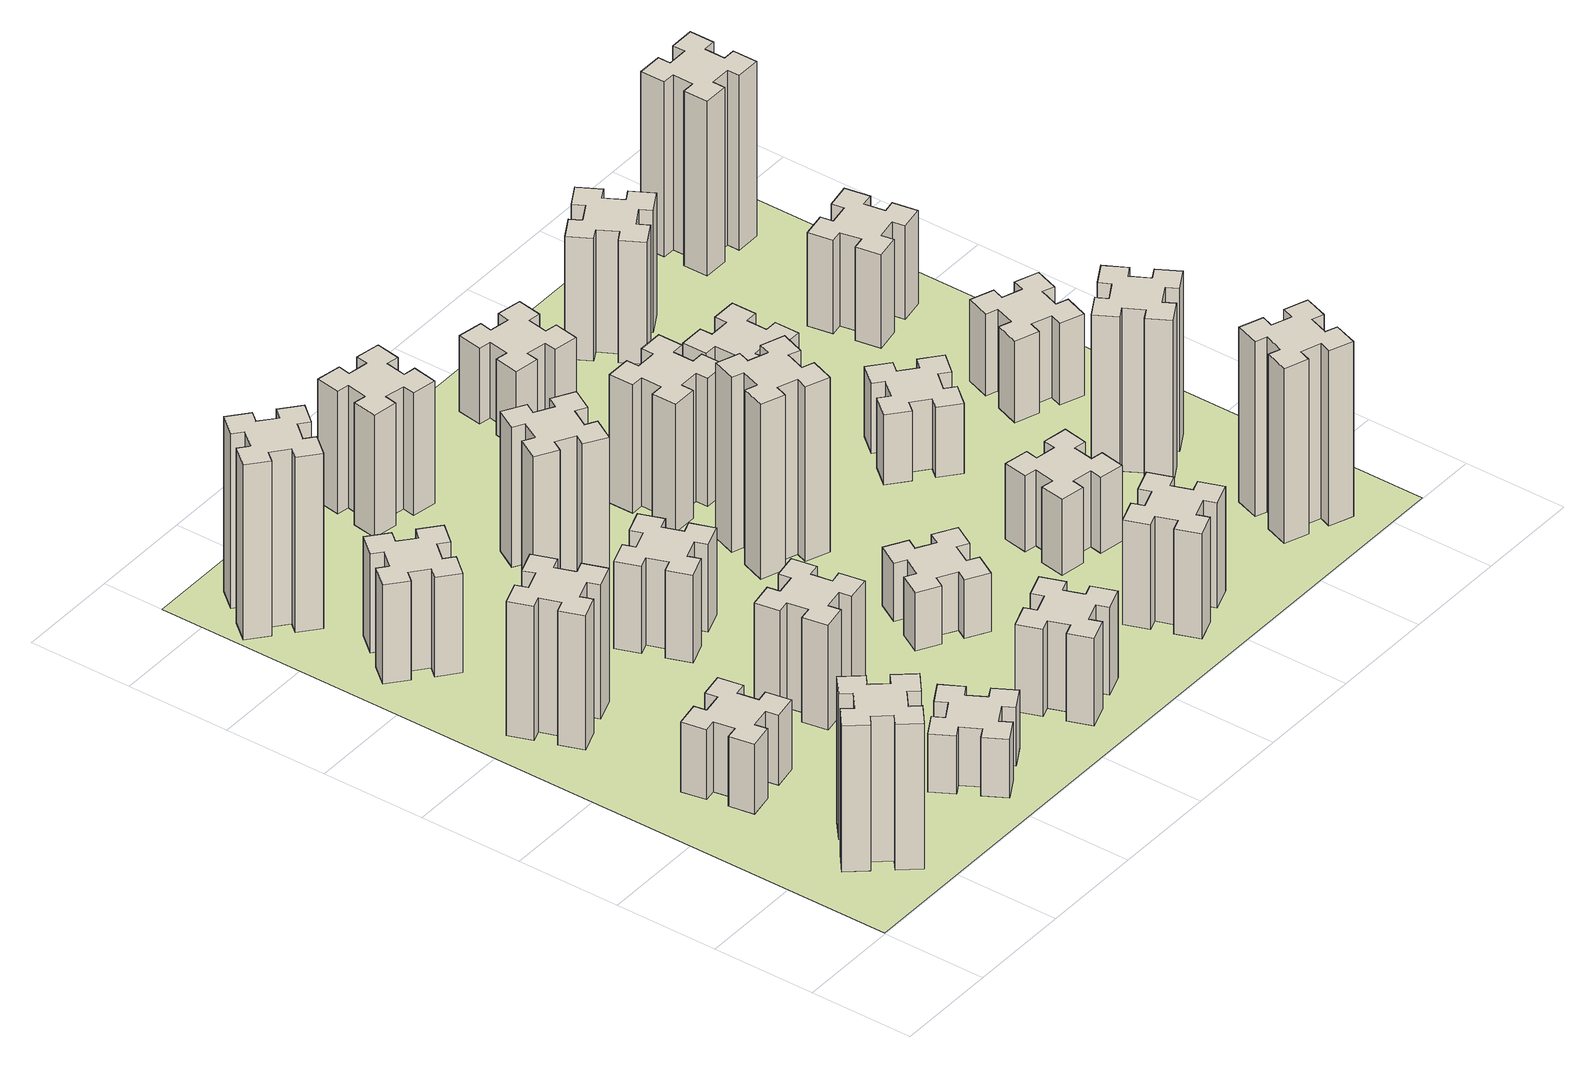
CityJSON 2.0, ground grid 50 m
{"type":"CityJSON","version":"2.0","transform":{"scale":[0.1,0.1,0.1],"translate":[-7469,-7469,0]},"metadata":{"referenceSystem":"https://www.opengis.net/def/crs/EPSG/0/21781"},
"CityObjects":{
"building1":{"type":"Building","attributes":{"class":"1000","function":"1000","usage":"1000","yearOfConstruction":2016,"roofType":"1000","measuredHeight":75,"storeysAboveGround":30,"storeysBelowGround":0},"geometry":[{"type":"Solid","lod":"1","boundaries":[[[[0,1,2,3,4,5,6,7,8,9,10,11,12,13,14,15,16,17,18,19]],[[17,16,20,21]],[[16,15,22,20]],[[15,14,23,22]],[[14,13,24,23]],[[13,12,25,24]],[[12,11,26,25]],[[11,10,27,26]],[[10,9,28,27]],[[9,8,29,28]],[[8,7,30,29]],[[7,6,31,30]],[[6,5,32,31]],[[5,4,33,32]],[[4,3,34,33]],[[3,2,35,34]],[[2,1,36,35]],[[1,0,37,36]],[[0,19,38,37]],[[19,18,39,38]],[[18,17,21,39]],[[24,25,26,27,28,29,30,31,32,33,34,35,36,37,38,39,21,20,22,23]]]]}]},
"building2":{"type":"Building","attributes":{"class":"1000","function":"1000","usage":"1000","yearOfConstruction":2016,"roofType":"1000","measuredHeight":36,"storeysAboveGround":30,"storeysBelowGround":0},"geometry":[{"type":"Solid","lod":"1","boundaries":[[[[40,41,42,43,44,45,46,47,48,49,50,51,52,53,54,55,56,57,58,59]],[[57,56,60,61]],[[56,55,62,60]],[[55,54,63,62]],[[54,53,64,63]],[[53,52,65,64]],[[52,51,66,65]],[[51,50,67,66]],[[50,49,68,67]],[[49,48,69,68]],[[48,47,70,69]],[[47,46,71,70]],[[46,45,72,71]],[[45,44,73,72]],[[44,43,74,73]],[[43,42,75,74]],[[42,41,76,75]],[[41,40,77,76]],[[40,59,78,77]],[[59,58,79,78]],[[58,57,61,79]],[[64,65,66,67,68,69,70,71,72,73,74,75,76,77,78,79,61,60,62,63]]]]}]},
"building3":{"type":"Building","attributes":{"class":"1000","function":"1000","usage":"1000","yearOfConstruction":2016,"roofType":"1000","measuredHeight":69,"storeysAboveGround":30,"storeysBelowGround":0},"geometry":[{"type":"Solid","lod":"1","boundaries":[[[[80,81,82,83,84,85,86,87,88,89,90,91,92,93,94,95,96,97,98,99]],[[97,96,100,101]],[[96,95,102,100]],[[95,94,103,102]],[[94,93,104,103]],[[93,92,105,104]],[[92,91,106,105]],[[91,90,107,106]],[[90,89,108,107]],[[89,88,109,108]],[[88,87,110,109]],[[87,86,111,110]],[[86,85,112,111]],[[85,84,113,112]],[[84,83,114,113]],[[83,82,115,114]],[[82,81,116,115]],[[81,80,117,116]],[[80,99,118,117]],[[99,98,119,118]],[[98,97,101,119]],[[104,105,106,107,108,109,110,111,112,113,114,115,116,117,118,119,101,100,102,103]]]]}]},
"building4":{"type":"Building","attributes":{"class":"1000","function":"1000","usage":"1000","yearOfConstruction":2016,"roofType":"1000","measuredHeight":51,"storeysAboveGround":30,"storeysBelowGround":0},"geometry":[{"type":"Solid","lod":"1","boundaries":[[[[120,121,122,123,124,125,126,127,128,129,130,131,132,133,134,135,136,137,138,139]],[[137,136,140,141]],[[136,135,142,140]],[[135,134,143,142]],[[134,133,144,143]],[[133,132,145,144]],[[132,131,146,145]],[[131,130,147,146]],[[130,129,148,147]],[[129,128,149,148]],[[128,127,150,149]],[[127,126,151,150]],[[126,125,152,151]],[[125,124,153,152]],[[124,123,154,153]],[[123,122,155,154]],[[122,121,156,155]],[[121,120,157,156]],[[120,139,158,157]],[[139,138,159,158]],[[138,137,141,159]],[[144,145,146,147,148,149,150,151,152,153,154,155,156,157,158,159,141,140,142,143]]]]}]},
"building5":{"type":"Building","attributes":{"class":"1000","function":"1000","usage":"1000","yearOfConstruction":2016,"roofType":"1000","measuredHeight":30,"storeysAboveGround":30,"storeysBelowGround":0},"geometry":[{"type":"Solid","lod":"1","boundaries":[[[[160,161,162,163,164,165,166,167,168,169,170,171,172,173,174,175,176,177,178,179]],[[177,176,180,181]],[[176,175,182,180]],[[175,174,183,182]],[[174,173,184,183]],[[173,172,185,184]],[[172,171,186,185]],[[171,170,187,186]],[[170,169,188,187]],[[169,168,189,188]],[[168,167,190,189]],[[167,166,191,190]],[[166,165,192,191]],[[165,164,193,192]],[[164,163,194,193]],[[163,162,195,194]],[[162,161,196,195]],[[161,160,197,196]],[[160,179,198,197]],[[179,178,199,198]],[[178,177,181,199]],[[184,185,186,187,188,189,190,191,192,193,194,195,196,197,198,199,181,180,182,183]]]]}]},
"building6":{"type":"Building","attributes":{"class":"1000","function":"1000","usage":"1000","yearOfConstruction":2016,"roofType":"1000","measuredHeight":90,"storeysAboveGround":30,"storeysBelowGround":0},"geometry":[{"type":"Solid","lod":"1","boundaries":[[[[200,201,202,203,204,205,206,207,208,209,210,211,212,213,214,215,216,217,218,219]],[[217,216,220,221]],[[216,215,222,220]],[[215,214,223,222]],[[214,213,224,223]],[[213,212,225,224]],[[212,211,226,225]],[[211,210,227,226]],[[210,209,228,227]],[[209,208,229,228]],[[208,207,230,229]],[[207,206,231,230]],[[206,205,232,231]],[[205,204,233,232]],[[204,203,234,233]],[[203,202,235,234]],[[202,201,236,235]],[[201,200,237,236]],[[200,219,238,237]],[[219,218,239,238]],[[218,217,221,239]],[[224,225,226,227,228,229,230,231,232,233,234,235,236,237,238,239,221,220,222,223]]]]}]},
"building7":{"type":"Building","attributes":{"class":"1000","function":"1000","usage":"1000","yearOfConstruction":2016,"roofType":"1000","measuredHeight":54,"storeysAboveGround":30,"storeysBelowGround":0},"geometry":[{"type":"Solid","lod":"1","boundaries":[[[[240,241,242,243,244,245,246,247,248,249,250,251,252,253,254,255,256,257,258,259]],[[257,256,260,261]],[[256,255,262,260]],[[255,254,263,262]],[[254,253,264,263]],[[253,252,265,264]],[[252,251,266,265]],[[251,250,267,266]],[[250,249,268,267]],[[249,248,269,268]],[[248,247,270,269]],[[247,246,271,270]],[[246,245,272,271]],[[245,244,273,272]],[[244,243,274,273]],[[243,242,275,274]],[[242,241,276,275]],[[241,240,277,276]],[[240,259,278,277]],[[259,258,279,278]],[[258,257,261,279]],[[264,265,266,267,268,269,270,271,272,273,274,275,276,277,278,279,261,260,262,263]]]]}]},
"building8":{"type":"Building","attributes":{"class":"1000","function":"1000","usage":"1000","yearOfConstruction":2016,"roofType":"1000","measuredHeight":45,"storeysAboveGround":30,"storeysBelowGround":0},"geometry":[{"type":"Solid","lod":"1","boundaries":[[[[280,281,282,283,284,285,286,287,288,289,290,291,292,293,294,295,296,297,298,299]],[[297,296,300,301]],[[296,295,302,300]],[[295,294,303,302]],[[294,293,304,303]],[[293,292,305,304]],[[292,291,306,305]],[[291,290,307,306]],[[290,289,308,307]],[[289,288,309,308]],[[288,287,310,309]],[[287,286,311,310]],[[286,285,312,311]],[[285,284,313,312]],[[284,283,314,313]],[[283,282,315,314]],[[282,281,316,315]],[[281,280,317,316]],[[280,299,318,317]],[[299,298,319,318]],[[298,297,301,319]],[[304,305,306,307,308,309,310,311,312,313,314,315,316,317,318,319,301,300,302,303]]]]}]},
"building9":{"type":"Building","attributes":{"class":"1000","function":"1000","usage":"1000","yearOfConstruction":2016,"roofType":"1000","measuredHeight":45,"storeysAboveGround":30,"storeysBelowGround":0},"geometry":[{"type":"Solid","lod":"1","boundaries":[[[[320,321,322,323,324,325,326,327,328,329,330,331,332,333,334,335,336,337,338,339]],[[337,336,340,341]],[[336,335,342,340]],[[335,334,343,342]],[[334,333,344,343]],[[333,332,345,344]],[[332,331,346,345]],[[331,330,347,346]],[[330,329,348,347]],[[329,328,349,348]],[[328,327,350,349]],[[327,326,351,350]],[[326,325,352,351]],[[325,324,353,352]],[[324,323,354,353]],[[323,322,355,354]],[[322,321,356,355]],[[321,320,357,356]],[[320,339,358,357]],[[339,338,359,358]],[[338,337,341,359]],[[344,345,346,347,348,349,350,351,352,353,354,355,356,357,358,359,341,340,342,343]]]]}]},
"building10":{"type":"Building","attributes":{"class":"1000","function":"1000","usage":"1000","yearOfConstruction":2016,"roofType":"1000","measuredHeight":72,"storeysAboveGround":30,"storeysBelowGround":0},"geometry":[{"type":"Solid","lod":"1","boundaries":[[[[360,361,362,363,364,365,366,367,368,369,370,371,372,373,374,375,376,377,378,379]],[[377,376,380,381]],[[376,375,382,380]],[[375,374,383,382]],[[374,373,384,383]],[[373,372,385,384]],[[372,371,386,385]],[[371,370,387,386]],[[370,369,388,387]],[[369,368,389,388]],[[368,367,390,389]],[[367,366,391,390]],[[366,365,392,391]],[[365,364,393,392]],[[364,363,394,393]],[[363,362,395,394]],[[362,361,396,395]],[[361,360,397,396]],[[360,379,398,397]],[[379,378,399,398]],[[378,377,381,399]],[[384,385,386,387,388,389,390,391,392,393,394,395,396,397,398,399,381,380,382,383]]]]}]},
"building11":{"type":"Building","attributes":{"class":"1000","function":"1000","usage":"1000","yearOfConstruction":2016,"roofType":"1000","measuredHeight":63,"storeysAboveGround":30,"storeysBelowGround":0},"geometry":[{"type":"Solid","lod":"1","boundaries":[[[[400,401,402,403,404,405,406,407,408,409,410,411,412,413,414,415,416,417,418,419]],[[417,416,420,421]],[[416,415,422,420]],[[415,414,423,422]],[[414,413,424,423]],[[413,412,425,424]],[[412,411,426,425]],[[411,410,427,426]],[[410,409,428,427]],[[409,408,429,428]],[[408,407,430,429]],[[407,406,431,430]],[[406,405,432,431]],[[405,404,433,432]],[[404,403,434,433]],[[403,402,435,434]],[[402,401,436,435]],[[401,400,437,436]],[[400,419,438,437]],[[419,418,439,438]],[[418,417,421,439]],[[424,425,426,427,428,429,430,431,432,433,434,435,436,437,438,439,421,420,422,423]]]]}]},
"building12":{"type":"Building","attributes":{"class":"1000","function":"1000","usage":"1000","yearOfConstruction":2016,"roofType":"1000","measuredHeight":30,"storeysAboveGround":30,"storeysBelowGround":0},"geometry":[{"type":"Solid","lod":"1","boundaries":[[[[440,441,442,443,444,445,446,447,448,449,450,451,452,453,454,455,456,457,458,459]],[[457,456,460,461]],[[456,455,462,460]],[[455,454,463,462]],[[454,453,464,463]],[[453,452,465,464]],[[452,451,466,465]],[[451,450,467,466]],[[450,449,468,467]],[[449,448,469,468]],[[448,447,470,469]],[[447,446,471,470]],[[446,445,472,471]],[[445,444,473,472]],[[444,443,474,473]],[[443,442,475,474]],[[442,441,476,475]],[[441,440,477,476]],[[440,459,478,477]],[[459,458,479,478]],[[458,457,461,479]],[[464,465,466,467,468,469,470,471,472,473,474,475,476,477,478,479,461,460,462,463]]]]}]},
"building13":{"type":"Building","attributes":{"class":"1000","function":"1000","usage":"1000","yearOfConstruction":2016,"roofType":"1000","measuredHeight":90,"storeysAboveGround":30,"storeysBelowGround":0},"geometry":[{"type":"Solid","lod":"1","boundaries":[[[[480,481,482,483,484,485,486,487,488,489,490,491,492,493,494,495,496,497,498,499]],[[497,496,500,501]],[[496,495,502,500]],[[495,494,503,502]],[[494,493,504,503]],[[493,492,505,504]],[[492,491,506,505]],[[491,490,507,506]],[[490,489,508,507]],[[489,488,509,508]],[[488,487,510,509]],[[487,486,511,510]],[[486,485,512,511]],[[485,484,513,512]],[[484,483,514,513]],[[483,482,515,514]],[[482,481,516,515]],[[481,480,517,516]],[[480,499,518,517]],[[499,498,519,518]],[[498,497,501,519]],[[504,505,506,507,508,509,510,511,512,513,514,515,516,517,518,519,501,500,502,503]]]]}]},
"building14":{"type":"Building","attributes":{"class":"1000","function":"1000","usage":"1000","yearOfConstruction":2016,"roofType":"1000","measuredHeight":66,"storeysAboveGround":30,"storeysBelowGround":0},"geometry":[{"type":"Solid","lod":"1","boundaries":[[[[520,521,522,523,524,525,526,527,528,529,530,531,532,533,534,535,536,537,538,539]],[[537,536,540,541]],[[536,535,542,540]],[[535,534,543,542]],[[534,533,544,543]],[[533,532,545,544]],[[532,531,546,545]],[[531,530,547,546]],[[530,529,548,547]],[[529,528,549,548]],[[528,527,550,549]],[[527,526,551,550]],[[526,525,552,551]],[[525,524,553,552]],[[524,523,554,553]],[[523,522,555,554]],[[522,521,556,555]],[[521,520,557,556]],[[520,539,558,557]],[[539,538,559,558]],[[538,537,541,559]],[[544,545,546,547,548,549,550,551,552,553,554,555,556,557,558,559,541,540,542,543]]]]}]},
"building15":{"type":"Building","attributes":{"class":"1000","function":"1000","usage":"1000","yearOfConstruction":2016,"roofType":"1000","measuredHeight":54,"storeysAboveGround":30,"storeysBelowGround":0},"geometry":[{"type":"Solid","lod":"1","boundaries":[[[[560,561,562,563,564,565,566,567,568,569,570,571,572,573,574,575,576,577,578,579]],[[577,576,580,581]],[[576,575,582,580]],[[575,574,583,582]],[[574,573,584,583]],[[573,572,585,584]],[[572,571,586,585]],[[571,570,587,586]],[[570,569,588,587]],[[569,568,589,588]],[[568,567,590,589]],[[567,566,591,590]],[[566,565,592,591]],[[565,564,593,592]],[[564,563,594,593]],[[563,562,595,594]],[[562,561,596,595]],[[561,560,597,596]],[[560,579,598,597]],[[579,578,599,598]],[[578,577,581,599]],[[584,585,586,587,588,589,590,591,592,593,594,595,596,597,598,599,581,580,582,583]]]]}]},
"building16":{"type":"Building","attributes":{"class":"1000","function":"1000","usage":"1000","yearOfConstruction":2016,"roofType":"1000","measuredHeight":39,"storeysAboveGround":30,"storeysBelowGround":0},"geometry":[{"type":"Solid","lod":"1","boundaries":[[[[600,601,602,603,604,605,606,607,608,609,610,611,612,613,614,615,616,617,618,619]],[[617,616,620,621]],[[616,615,622,620]],[[615,614,623,622]],[[614,613,624,623]],[[613,612,625,624]],[[612,611,626,625]],[[611,610,627,626]],[[610,609,628,627]],[[609,608,629,628]],[[608,607,630,629]],[[607,606,631,630]],[[606,605,632,631]],[[605,604,633,632]],[[604,603,634,633]],[[603,602,635,634]],[[602,601,636,635]],[[601,600,637,636]],[[600,619,638,637]],[[619,618,639,638]],[[618,617,621,639]],[[624,625,626,627,628,629,630,631,632,633,634,635,636,637,638,639,621,620,622,623]]]]}]},
"building17":{"type":"Building","attributes":{"class":"1000","function":"1000","usage":"1000","yearOfConstruction":2016,"roofType":"1000","measuredHeight":39,"storeysAboveGround":30,"storeysBelowGround":0},"geometry":[{"type":"Solid","lod":"1","boundaries":[[[[640,641,642,643,644,645,646,647,648,649,650,651,652,653,654,655,656,657,658,659]],[[657,656,660,661]],[[656,655,662,660]],[[655,654,663,662]],[[654,653,664,663]],[[653,652,665,664]],[[652,651,666,665]],[[651,650,667,666]],[[650,649,668,667]],[[649,648,669,668]],[[648,647,670,669]],[[647,646,671,670]],[[646,645,672,671]],[[645,644,673,672]],[[644,643,674,673]],[[643,642,675,674]],[[642,641,676,675]],[[641,640,677,676]],[[640,659,678,677]],[[659,658,679,678]],[[658,657,661,679]],[[664,665,666,667,668,669,670,671,672,673,674,675,676,677,678,679,661,660,662,663]]]]}]},
"building18":{"type":"Building","attributes":{"class":"1000","function":"1000","usage":"1000","yearOfConstruction":2016,"roofType":"1000","measuredHeight":36,"storeysAboveGround":30,"storeysBelowGround":0},"geometry":[{"type":"Solid","lod":"1","boundaries":[[[[680,681,682,683,684,685,686,687,688,689,690,691,692,693,694,695,696,697,698,699]],[[697,696,700,701]],[[696,695,702,700]],[[695,694,703,702]],[[694,693,704,703]],[[693,692,705,704]],[[692,691,706,705]],[[691,690,707,706]],[[690,689,708,707]],[[689,688,709,708]],[[688,687,710,709]],[[687,686,711,710]],[[686,685,712,711]],[[685,684,713,712]],[[684,683,714,713]],[[683,682,715,714]],[[682,681,716,715]],[[681,680,717,716]],[[680,699,718,717]],[[699,698,719,718]],[[698,697,701,719]],[[704,705,706,707,708,709,710,711,712,713,714,715,716,717,718,719,701,700,702,703]]]]}]},
"building19":{"type":"Building","attributes":{"class":"1000","function":"1000","usage":"1000","yearOfConstruction":2016,"roofType":"1000","measuredHeight":39,"storeysAboveGround":30,"storeysBelowGround":0},"geometry":[{"type":"Solid","lod":"1","boundaries":[[[[720,721,722,723,724,725,726,727,728,729,730,731,732,733,734,735,736,737,738,739]],[[737,736,740,741]],[[736,735,742,740]],[[735,734,743,742]],[[734,733,744,743]],[[733,732,745,744]],[[732,731,746,745]],[[731,730,747,746]],[[730,729,748,747]],[[729,728,749,748]],[[728,727,750,749]],[[727,726,751,750]],[[726,725,752,751]],[[725,724,753,752]],[[724,723,754,753]],[[723,722,755,754]],[[722,721,756,755]],[[721,720,757,756]],[[720,739,758,757]],[[739,738,759,758]],[[738,737,741,759]],[[744,745,746,747,748,749,750,751,752,753,754,755,756,757,758,759,741,740,742,743]]]]}]},
"building20":{"type":"Building","attributes":{"class":"1000","function":"1000","usage":"1000","yearOfConstruction":2016,"roofType":"1000","measuredHeight":90,"storeysAboveGround":30,"storeysBelowGround":0},"geometry":[{"type":"Solid","lod":"1","boundaries":[[[[760,761,762,763,764,765,766,767,768,769,770,771,772,773,774,775,776,777,778,779]],[[777,776,780,781]],[[776,775,782,780]],[[775,774,783,782]],[[774,773,784,783]],[[773,772,785,784]],[[772,771,786,785]],[[771,770,787,786]],[[770,769,788,787]],[[769,768,789,788]],[[768,767,790,789]],[[767,766,791,790]],[[766,765,792,791]],[[765,764,793,792]],[[764,763,794,793]],[[763,762,795,794]],[[762,761,796,795]],[[761,760,797,796]],[[760,779,798,797]],[[779,778,799,798]],[[778,777,781,799]],[[784,785,786,787,788,789,790,791,792,793,794,795,796,797,798,799,781,780,782,783]]]]}]},
"building21":{"type":"Building","attributes":{"class":"1000","function":"1000","usage":"1000","yearOfConstruction":2016,"roofType":"1000","measuredHeight":84,"storeysAboveGround":30,"storeysBelowGround":0},"geometry":[{"type":"Solid","lod":"1","boundaries":[[[[800,801,802,803,804,805,806,807,808,809,810,811,812,813,814,815,816,817,818,819]],[[817,816,820,821]],[[816,815,822,820]],[[815,814,823,822]],[[814,813,824,823]],[[813,812,825,824]],[[812,811,826,825]],[[811,810,827,826]],[[810,809,828,827]],[[809,808,829,828]],[[808,807,830,829]],[[807,806,831,830]],[[806,805,832,831]],[[805,804,833,832]],[[804,803,834,833]],[[803,802,835,834]],[[802,801,836,835]],[[801,800,837,836]],[[800,819,838,837]],[[819,818,839,838]],[[818,817,821,839]],[[824,825,826,827,828,829,830,831,832,833,834,835,836,837,838,839,821,820,822,823]]]]}]},
"building22":{"type":"Building","attributes":{"class":"1000","function":"1000","usage":"1000","yearOfConstruction":2016,"roofType":"1000","measuredHeight":63,"storeysAboveGround":30,"storeysBelowGround":0},"geometry":[{"type":"Solid","lod":"1","boundaries":[[[[840,841,842,843,844,845,846,847,848,849,850,851,852,853,854,855,856,857,858,859]],[[857,856,860,861]],[[856,855,862,860]],[[855,854,863,862]],[[854,853,864,863]],[[853,852,865,864]],[[852,851,866,865]],[[851,850,867,866]],[[850,849,868,867]],[[849,848,869,868]],[[848,847,870,869]],[[847,846,871,870]],[[846,845,872,871]],[[845,844,873,872]],[[844,843,874,873]],[[843,842,875,874]],[[842,841,876,875]],[[841,840,877,876]],[[840,859,878,877]],[[859,858,879,878]],[[858,857,861,879]],[[864,865,866,867,868,869,870,871,872,873,874,875,876,877,878,879,861,860,862,863]]]]}]},
"building23":{"type":"Building","attributes":{"class":"1000","function":"1000","usage":"1000","yearOfConstruction":2016,"roofType":"1000","measuredHeight":42,"storeysAboveGround":30,"storeysBelowGround":0},"geometry":[{"type":"Solid","lod":"1","boundaries":[[[[880,881,882,883,884,885,886,887,888,889,890,891,892,893,894,895,896,897,898,899]],[[897,896,900,901]],[[896,895,902,900]],[[895,894,903,902]],[[894,893,904,903]],[[893,892,905,904]],[[892,891,906,905]],[[891,890,907,906]],[[890,889,908,907]],[[889,888,909,908]],[[888,887,910,909]],[[887,886,911,910]],[[886,885,912,911]],[[885,884,913,912]],[[884,883,914,913]],[[883,882,915,914]],[[882,881,916,915]],[[881,880,917,916]],[[880,899,918,917]],[[899,898,919,918]],[[898,897,901,919]],[[904,905,906,907,908,909,910,911,912,913,914,915,916,917,918,919,901,900,902,903]]]]}]},
"building24":{"type":"Building","attributes":{"class":"1000","function":"1000","usage":"1000","yearOfConstruction":2016,"roofType":"1000","measuredHeight":48,"storeysAboveGround":30,"storeysBelowGround":0},"geometry":[{"type":"Solid","lod":"1","boundaries":[[[[920,921,922,923,924,925,926,927,928,929,930,931,932,933,934,935,936,937,938,939]],[[937,936,940,941]],[[936,935,942,940]],[[935,934,943,942]],[[934,933,944,943]],[[933,932,945,944]],[[932,931,946,945]],[[931,930,947,946]],[[930,929,948,947]],[[929,928,949,948]],[[928,927,950,949]],[[927,926,951,950]],[[926,925,952,951]],[[925,924,953,952]],[[924,923,954,953]],[[923,922,955,954]],[[922,921,956,955]],[[921,920,957,956]],[[920,939,958,957]],[[939,938,959,958]],[[938,937,941,959]],[[944,945,946,947,948,949,950,951,952,953,954,955,956,957,958,959,941,940,942,943]]]]}]},
"building25":{"type":"Building","attributes":{"class":"1000","function":"1000","usage":"1000","yearOfConstruction":2016,"roofType":"1000","measuredHeight":90,"storeysAboveGround":30,"storeysBelowGround":0},"geometry":[{"type":"Solid","lod":"1","boundaries":[[[[960,961,962,963,964,965,966,967,968,969,970,971,972,973,974,975,976,977,978,979]],[[977,976,980,981]],[[976,975,982,980]],[[975,974,983,982]],[[974,973,984,983]],[[973,972,985,984]],[[972,971,986,985]],[[971,970,987,986]],[[970,969,988,987]],[[969,968,989,988]],[[968,967,990,989]],[[967,966,991,990]],[[966,965,992,991]],[[965,964,993,992]],[[964,963,994,993]],[[963,962,995,994]],[[962,961,996,995]],[[961,960,997,996]],[[960,979,998,997]],[[979,978,999,998]],[[978,977,981,999]],[[984,985,986,987,988,989,990,991,992,993,994,995,996,997,998,999,981,980,982,983]]]]}]},
"landuse1":{"type":"LandUse","attributes":{"name":"plot1","function":"1010"},"geometry":[{"type":"MultiSurface","lod":"1","boundaries":[[[1000,1001,1002,1003]]]}]}
},
"vertices":[
[443,492,0],[366,427,0],[328,473,0],[236,396,0],[313,304,0],[359,343,0],[423,266,0],[377,228,0],[454,136,0],[546,213,0],[508,259,0],[584,323,0],[623,277,0],[715,354,0],[638,446,0],[592,408,0],[527,484,0],[573,523,0],[496,615,0],[404,538,0],[527,484,750],[573,523,750],[592,408,750],[638,446,750],[715,354,750],[623,277,750],[584,323,750],[508,259,750],[546,213,750],[454,136,750],[377,228,750],[423,266,750],[359,343,750],[313,304,750],[236,396,750],[328,473,750],[366,427,750],[443,492,750],[404,538,750],[496,615,750],
[445,998,0],[544,1016,0],[554,957,0],[672,977,0],[651,1096,0],[592,1085,0],[575,1184,0],[634,1194,0],[613,1312,0],[495,1291,0],[505,1232,0],[407,1215,0],[397,1274,0],[278,1253,0],[299,1135,0],[358,1145,0],[376,1047,0],[317,1037,0],[337,918,0],[456,939,0],[376,1047,360],[317,1037,360],[358,1145,360],[299,1135,360],[278,1253,360],[397,1274,360],[407,1215,360],[505,1232,360],[495,1291,360],[613,1312,360],[634,1194,360],[575,1184,360],[592,1085,360],[651,1096,360],[672,977,360],[554,957,360],[544,1016,360],[445,998,360],[456,939,360],[337,918,360],
[366,1835,0],[460,1869,0],[480,1813,0],[593,1854,0],[552,1967,0],[496,1946,0],[462,2040,0],[518,2060,0],[477,2173,0],[364,2132,0],[385,2076,0],[291,2042,0],[270,2098,0],[157,2057,0],[199,1944,0],[255,1965,0],[289,1871,0],[233,1850,0],[274,1737,0],[387,1779,0],[289,1871,690],[233,1850,690],[255,1965,690],[199,1944,690],[157,2057,690],[270,2098,690],[291,2042,690],[385,2076,690],[364,2132,690],[477,2173,690],[518,2060,690],[462,2040,690],[496,1946,690],[552,1967,690],[593,1854,690],[480,1813,690],[460,1869,690],[366,1835,690],[387,1779,690],[274,1737,690],
[427,2586,0],[492,2663,0],[538,2624,0],[615,2716,0],[523,2793,0],[484,2747,0],[408,2812,0],[446,2858,0],[354,2935,0],[277,2843,0],[323,2804,0],[259,2728,0],[213,2766,0],[136,2674,0],[228,2597,0],[266,2643,0],[343,2579,0],[304,2533,0],[396,2456,0],[473,2548,0],[343,2579,510],[304,2533,510],[266,2643,510],[228,2597,510],[136,2674,510],[213,2766,510],[259,2728,510],[323,2804,510],[277,2843,510],[354,2935,510],[446,2858,510],[408,2812,510],[484,2747,510],[523,2793,510],[615,2716,510],[538,2624,510],[492,2663,510],[427,2586,510],[473,2548,510],[396,2456,510],
[1104,496,0],[1017,446,0],[987,498,0],[883,438,0],[943,334,0],[995,364,0],[1045,277,0],[993,247,0],[1053,143,0],[1157,203,0],[1127,255,0],[1214,305,0],[1244,253,0],[1348,313,0],[1288,417,0],[1236,387,0],[1186,474,0],[1238,504,0],[1178,608,0],[1074,548,0],[1186,474,300],[1238,504,300],[1236,387,300],[1288,417,300],[1348,313,300],[1244,253,300],[1214,305,300],[1127,255,300],[1157,203,300],[1053,143,300],[993,247,300],[1045,277,300],[995,364,300],[943,334,300],[883,438,300],[987,498,300],[1017,446,300],[1104,496,300],[1074,548,300],[1178,608,300],
[384,3387,0],[308,3452,0],[346,3498,0],[254,3575,0],[177,3483,0],[223,3444,0],[159,3368,0],[113,3406,0],[36,3314,0],[128,3237,0],[166,3283,0],[243,3219,0],[204,3173,0],[296,3096,0],[373,3188,0],[327,3226,0],[392,3303,0],[438,3264,0],[515,3356,0],[423,3433,0],[392,3303,900],[438,3264,900],[327,3226,900],[373,3188,900],[296,3096,900],[204,3173,900],[243,3219,900],[166,3283,900],[128,3237,900],[36,3314,900],[113,3406,900],[159,3368,900],[223,3444,900],[177,3483,900],[254,3575,900],[346,3498,900],[308,3452,900],[384,3387,900],[423,3433,900],[515,3356,900],
[1232,1185,0],[1215,1284,0],[1274,1294,0],[1253,1412,0],[1135,1391,0],[1145,1332,0],[1047,1315,0],[1037,1374,0],[918,1353,0],[939,1235,0],[998,1245,0],[1016,1147,0],[957,1137,0],[977,1018,0],[1096,1039,0],[1085,1098,0],[1184,1116,0],[1194,1057,0],[1312,1077,0],[1291,1196,0],[1184,1116,540],[1194,1057,540],[1085,1098,540],[1096,1039,540],[977,1018,540],[957,1137,540],[1016,1147,540],[998,1245,540],[939,1235,540],[918,1353,540],[1037,1374,540],[1047,1315,540],[1145,1332,540],[1135,1391,540],[1253,1412,540],[1274,1294,540],[1215,1284,540],[1232,1185,540],[1291,1196,540],[1312,1077,540],
[995,1965,0],[1029,1871,0],[973,1850,0],[1014,1737,0],[1127,1779,0],[1106,1835,0],[1200,1869,0],[1220,1813,0],[1333,1854,0],[1292,1967,0],[1236,1946,0],[1202,2040,0],[1258,2060,0],[1217,2173,0],[1104,2132,0],[1125,2076,0],[1031,2042,0],[1010,2098,0],[897,2057,0],[939,1944,0],[1031,2042,450],[1010,2098,450],[1125,2076,450],[1104,2132,450],[1217,2173,450],[1258,2060,450],[1202,2040,450],[1236,1946,450],[1292,1967,450],[1333,1854,450],[1220,1813,450],[1200,1869,450],[1106,1835,450],[1127,1779,450],[1014,1737,450],[973,1850,450],[1029,1871,450],[995,1965,450],[939,1944,450],[897,2057,450],
[1876,366,0],[1842,460,0],[1898,480,0],[1857,593,0],[1744,552,0],[1765,496,0],[1671,462,0],[1650,518,0],[1537,477,0],[1579,364,0],[1635,385,0],[1669,291,0],[1613,270,0],[1654,157,0],[1767,199,0],[1746,255,0],[1840,289,0],[1860,233,0],[1973,274,0],[1932,387,0],[1840,289,450],[1860,233,450],[1746,255,450],[1767,199,450],[1654,157,450],[1613,270,450],[1669,291,450],[1635,385,450],[1579,364,450],[1537,477,450],[1650,518,450],[1671,462,450],[1765,496,450],[1744,552,450],[1857,593,450],[1898,480,450],[1842,460,450],[1876,366,450],[1932,387,450],[1973,274,450],
[1286,2497,0],[1336,2584,0],[1388,2554,0],[1448,2658,0],[1344,2718,0],[1314,2666,0],[1227,2716,0],[1257,2768,0],[1153,2828,0],[1093,2724,0],[1145,2694,0],[1095,2607,0],[1043,2637,0],[983,2533,0],[1087,2473,0],[1117,2525,0],[1204,2475,0],[1174,2423,0],[1278,2363,0],[1338,2467,0],[1204,2475,720],[1174,2423,720],[1117,2525,720],[1087,2473,720],[983,2533,720],[1043,2637,720],[1095,2607,720],[1145,2694,720],[1093,2724,720],[1153,2828,720],[1257,2768,720],[1227,2716,720],[1314,2666,720],[1344,2718,720],[1448,2658,720],[1388,2554,720],[1336,2584,720],[1286,2497,720],[1338,2467,720],[1278,2363,720],
[1016,3504,0],[998,3405,0],[939,3416,0],[918,3297,0],[1037,3277,0],[1047,3336,0],[1145,3318,0],[1135,3259,0],[1253,3238,0],[1274,3357,0],[1215,3367,0],[1232,3465,0],[1291,3455,0],[1312,3573,0],[1194,3594,0],[1184,3535,0],[1085,3552,0],[1096,3611,0],[977,3632,0],[957,3514,0],[1085,3552,630],[1096,3611,630],[1184,3535,630],[1194,3594,630],[1312,3573,630],[1291,3455,630],[1232,3465,630],[1215,3367,630],[1274,3357,630],[1253,3238,630],[1135,3259,630],[1145,3318,630],[1047,3336,630],[1037,3277,630],[918,3297,630],[939,3416,630],[998,3405,630],[1016,3504,630],[957,3514,630],[977,3632,630],
[1757,1045,0],[1844,995,0],[1814,943,0],[1918,883,0],[1978,987,0],[1926,1017,0],[1976,1104,0],[2028,1074,0],[2088,1178,0],[1984,1238,0],[1954,1186,0],[1867,1236,0],[1897,1288,0],[1793,1348,0],[1733,1244,0],[1785,1214,0],[1735,1127,0],[1683,1157,0],[1623,1053,0],[1727,993,0],[1735,1127,300],[1683,1157,300],[1785,1214,300],[1733,1244,300],[1793,1348,300],[1897,1288,300],[1867,1236,300],[1954,1186,300],[1984,1238,300],[2088,1178,300],[2028,1074,300],[1976,1104,300],[1926,1017,300],[1978,987,300],[1918,883,300],[1814,943,300],[1844,995,300],[1757,1045,300],[1727,993,300],[1623,1053,300],
[1940,2042,0],[1846,2076,0],[1867,2132,0],[1754,2173,0],[1713,2060,0],[1769,2040,0],[1735,1946,0],[1679,1967,0],[1637,1854,0],[1750,1813,0],[1771,1869,0],[1865,1835,0],[1844,1779,0],[1957,1737,0],[1998,1850,0],[1942,1871,0],[1976,1965,0],[2032,1944,0],[2073,2057,0],[1960,2098,0],[1976,1965,900],[2032,1944,900],[1942,1871,900],[1998,1850,900],[1957,1737,900],[1844,1779,900],[1865,1835,900],[1771,1869,900],[1750,1813,900],[1637,1854,900],[1679,1967,900],[1735,1946,900],[1769,2040,900],[1713,2060,900],[1754,2173,900],[1867,2132,900],[1846,2076,900],[1940,2042,900],[1960,2098,900],[2073,2057,900],
[1965,2445,0],[1965,2545,0],[2025,2545,0],[2025,2665,0],[1905,2665,0],[1905,2605,0],[1805,2605,0],[1805,2665,0],[1685,2665,0],[1685,2545,0],[1745,2545,0],[1745,2445,0],[1685,2445,0],[1685,2325,0],[1805,2325,0],[1805,2385,0],[1905,2385,0],[1905,2325,0],[2025,2325,0],[2025,2445,0],[1905,2385,660],[1905,2325,660],[1805,2385,660],[1805,2325,660],[1685,2325,660],[1685,2445,660],[1745,2445,660],[1745,2545,660],[1685,2545,660],[1685,2665,660],[1805,2665,660],[1805,2605,660],[1905,2605,660],[1905,2665,660],[2025,2665,660],[2025,2545,660],[1965,2545,660],[1965,2445,660],[2025,2445,660],[2025,2325,660],
[2616,366,0],[2582,460,0],[2638,480,0],[2597,593,0],[2484,552,0],[2505,496,0],[2411,462,0],[2390,518,0],[2277,477,0],[2319,364,0],[2375,385,0],[2409,291,0],[2353,270,0],[2394,157,0],[2507,199,0],[2486,255,0],[2580,289,0],[2600,233,0],[2713,274,0],[2672,387,0],[2580,289,540],[2600,233,540],[2486,255,540],[2507,199,540],[2394,157,540],[2353,270,540],[2409,291,540],[2375,385,540],[2319,364,540],[2277,477,540],[2390,518,540],[2411,462,540],[2505,496,540],[2484,552,540],[2597,593,540],[2638,480,540],[2582,460,540],[2616,366,540],[2672,387,540],[2713,274,540],
[2496,1084,0],[2478,985,0],[2419,996,0],[2398,877,0],[2517,857,0],[2527,916,0],[2625,898,0],[2615,839,0],[2733,818,0],[2754,937,0],[2695,947,0],[2712,1045,0],[2771,1035,0],[2792,1153,0],[2674,1174,0],[2664,1115,0],[2565,1132,0],[2576,1191,0],[2457,1212,0],[2437,1094,0],[2565,1132,390],[2576,1191,390],[2664,1115,390],[2674,1174,390],[2792,1153,390],[2771,1035,390],[2712,1045,390],[2695,947,390],[2754,937,390],[2733,818,390],[2615,839,390],[2625,898,390],[2527,916,390],[2517,857,390],[2398,877,390],[2419,996,390],[2478,985,390],[2496,1084,390],[2437,1094,390],[2457,1212,390],
[1887,3236,0],[1985,3218,0],[1975,3159,0],[2093,3138,0],[2114,3257,0],[2055,3267,0],[2072,3365,0],[2131,3355,0],[2152,3473,0],[2034,3494,0],[2024,3435,0],[1925,3452,0],[1936,3511,0],[1817,3532,0],[1797,3414,0],[1856,3404,0],[1838,3305,0],[1779,3316,0],[1758,3197,0],[1877,3177,0],[1838,3305,390],[1779,3316,390],[1856,3404,390],[1797,3414,390],[1817,3532,390],[1936,3511,390],[1925,3452,390],[2024,3435,390],[2034,3494,390],[2152,3473,390],[2131,3355,390],[2072,3365,390],[2055,3267,390],[2114,3257,390],[2093,3138,390],[1975,3159,390],[1985,3218,390],[1887,3236,390],[1877,3177,390],[1758,3197,390],
[2747,1746,0],[2812,1823,0],[2858,1784,0],[2935,1876,0],[2843,1953,0],[2804,1907,0],[2728,1972,0],[2766,2018,0],[2674,2095,0],[2597,2003,0],[2643,1964,0],[2579,1888,0],[2533,1926,0],[2456,1834,0],[2548,1757,0],[2586,1803,0],[2663,1739,0],[2624,1693,0],[2716,1616,0],[2793,1708,0],[2663,1739,360],[2624,1693,360],[2586,1803,360],[2548,1757,360],[2456,1834,360],[2533,1926,360],[2579,1888,360],[2643,1964,360],[2597,2003,360],[2674,2095,360],[2766,2018,360],[2728,1972,360],[2804,1907,360],[2843,1953,360],[2935,1876,360],[2858,1784,360],[2812,1823,360],[2747,1746,360],[2793,1708,360],[2716,1616,360],
[2445,2485,0],[2545,2485,0],[2545,2425,0],[2665,2425,0],[2665,2545,0],[2605,2545,0],[2605,2645,0],[2665,2645,0],[2665,2765,0],[2545,2765,0],[2545,2705,0],[2445,2705,0],[2445,2765,0],[2325,2765,0],[2325,2645,0],[2385,2645,0],[2385,2545,0],[2325,2545,0],[2325,2425,0],[2445,2425,0],[2385,2545,390],[2325,2545,390],[2385,2645,390],[2325,2645,390],[2325,2765,390],[2445,2765,390],[2445,2705,390],[2545,2705,390],[2545,2765,390],[2665,2765,390],[2665,2645,390],[2605,2645,390],[2605,2545,390],[2665,2545,390],[2665,2425,390],[2545,2425,390],[2545,2485,390],[2445,2485,390],[2445,2425,390],[2325,2425,390],
[3422,291,0],[3456,385,0],[3512,364,0],[3553,477,0],[3440,518,0],[3420,462,0],[3326,496,0],[3347,552,0],[3234,593,0],[3193,480,0],[3249,460,0],[3215,366,0],[3159,387,0],[3117,274,0],[3230,233,0],[3251,289,0],[3345,255,0],[3324,199,0],[3437,157,0],[3478,270,0],[3345,255,900],[3324,199,900],[3251,289,900],[3230,233,900],[3117,274,900],[3159,387,900],[3215,366,900],[3249,460,900],[3193,480,900],[3234,593,900],[3347,552,900],[3326,496,900],[3420,462,900],[3440,518,900],[3553,477,900],[3512,364,900],[3456,385,900],[3422,291,900],[3478,270,900],[3437,157,900],
[3115,1104,0],[3165,1017,0],[3113,987,0],[3173,883,0],[3277,943,0],[3247,995,0],[3334,1045,0],[3364,993,0],[3468,1053,0],[3408,1157,0],[3356,1127,0],[3306,1214,0],[3358,1244,0],[3298,1348,0],[3194,1288,0],[3224,1236,0],[3137,1186,0],[3107,1238,0],[3003,1178,0],[3063,1074,0],[3137,1186,840],[3107,1238,840],[3224,1236,840],[3194,1288,840],[3298,1348,840],[3358,1244,840],[3306,1214,840],[3356,1127,840],[3408,1157,840],[3468,1053,840],[3364,993,840],[3334,1045,840],[3247,995,840],[3277,943,840],[3173,883,840],[3113,987,840],[3165,1017,840],[3115,1104,840],[3063,1074,840],[3003,1178,840],
[2716,3347,0],[2666,3434,0],[2718,3464,0],[2658,3568,0],[2554,3508,0],[2584,3456,0],[2497,3406,0],[2467,3458,0],[2363,3398,0],[2423,3294,0],[2475,3324,0],[2525,3237,0],[2473,3207,0],[2533,3103,0],[2637,3163,0],[2607,3215,0],[2694,3265,0],[2724,3213,0],[2828,3273,0],[2768,3377,0],[2694,3265,630],[2724,3213,630],[2607,3215,630],[2637,3163,630],[2533,3103,630],[2473,3207,630],[2525,3237,630],[2475,3324,630],[2423,3294,630],[2363,3398,630],[2467,3458,630],[2497,3406,630],[2584,3456,630],[2554,3508,630],[2658,3568,630],[2718,3464,630],[2666,3434,630],[2716,3347,630],[2768,3377,630],[2828,3273,630],
[3420,1842,0],[3326,1876,0],[3347,1932,0],[3234,1973,0],[3193,1860,0],[3249,1840,0],[3215,1746,0],[3159,1767,0],[3117,1654,0],[3230,1613,0],[3251,1669,0],[3345,1635,0],[3324,1579,0],[3437,1537,0],[3478,1650,0],[3422,1671,0],[3456,1765,0],[3512,1744,0],[3553,1857,0],[3440,1898,0],[3456,1765,420],[3512,1744,420],[3422,1671,420],[3478,1650,420],[3437,1537,420],[3324,1579,420],[3345,1635,420],[3251,1669,420],[3230,1613,420],[3117,1654,420],[3159,1767,420],[3215,1746,420],[3249,1840,420],[3193,1860,420],[3234,1973,420],[3347,1932,420],[3326,1876,420],[3420,1842,420],[3440,1898,420],[3553,1857,420],
[3218,2625,0],[3236,2527,0],[3177,2517,0],[3197,2398,0],[3316,2419,0],[3305,2478,0],[3404,2496,0],[3414,2437,0],[3532,2457,0],[3511,2576,0],[3452,2565,0],[3435,2664,0],[3494,2674,0],[3473,2792,0],[3355,2771,0],[3365,2712,0],[3267,2695,0],[3257,2754,0],[3138,2733,0],[3159,2615,0],[3267,2695,480],[3257,2754,480],[3365,2712,480],[3355,2771,480],[3473,2792,480],[3494,2674,480],[3435,2664,480],[3452,2565,480],[3511,2576,480],[3532,2457,480],[3414,2437,480],[3404,2496,480],[3305,2478,480],[3316,2419,480],[3197,2398,480],[3177,2517,480],[3236,2527,480],[3218,2625,480],[3159,2615,480],[3138,2733,480],
[3285,3325,0],[3385,3325,0],[3385,3265,0],[3505,3265,0],[3505,3385,0],[3445,3385,0],[3445,3485,0],[3505,3485,0],[3505,3605,0],[3385,3605,0],[3385,3545,0],[3285,3545,0],[3285,3605,0],[3165,3605,0],[3165,3485,0],[3225,3485,0],[3225,3385,0],[3165,3385,0],[3165,3265,0],[3285,3265,0],[3225,3385,900],[3165,3385,900],[3225,3485,900],[3165,3485,900],[3165,3605,900],[3285,3605,900],[3285,3545,900],[3385,3545,900],[3385,3605,900],[3505,3605,900],[3505,3485,900],[3445,3485,900],[3445,3385,900],[3505,3385,900],[3505,3265,900],[3385,3265,900],[3385,3325,900],[3285,3325,900],[3285,3265,900],[3165,3265,900],
[5,3705,0],[3705,3705,0],[3705,5,0],[5,5,0]
]}
